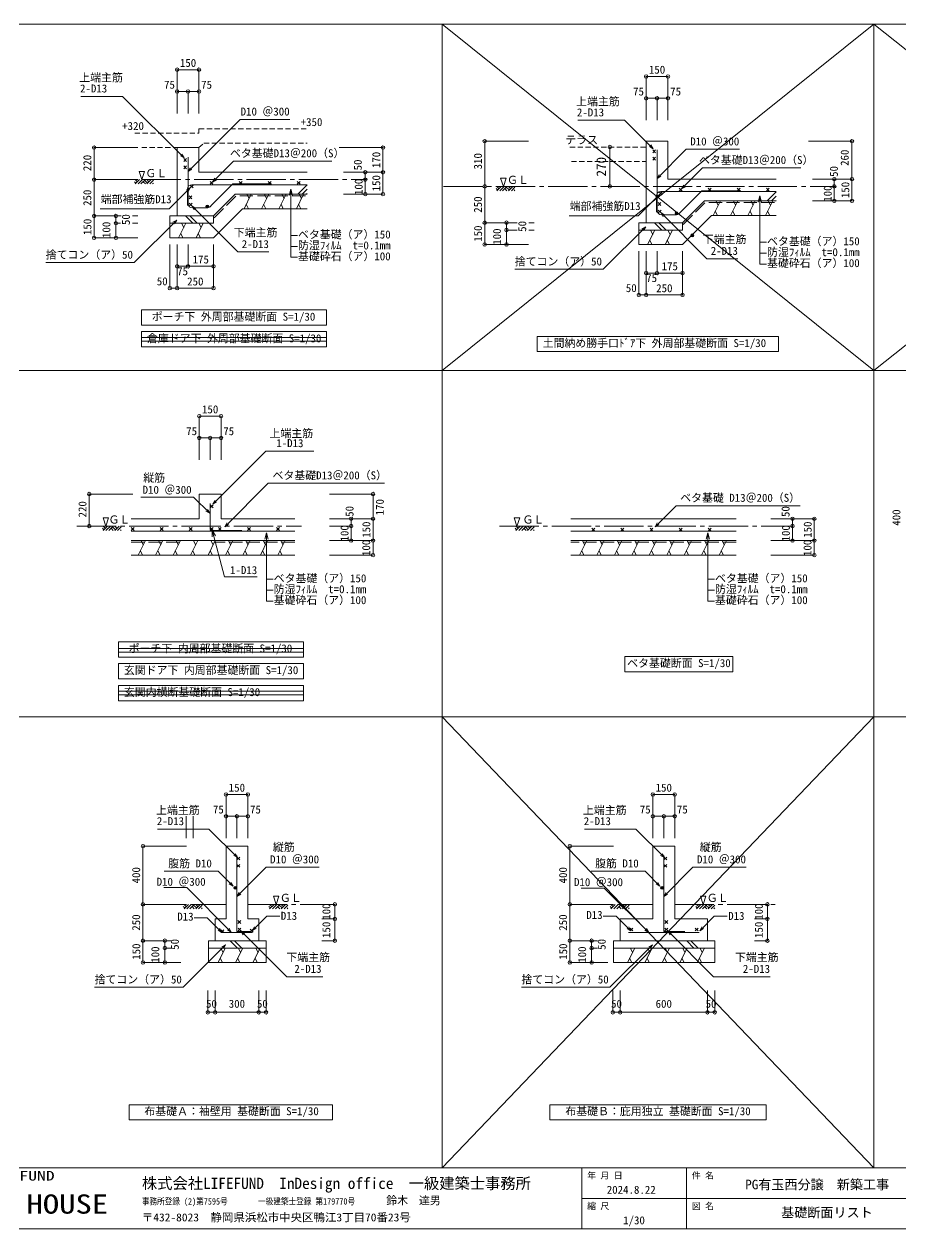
# Model space of a CAD drawing. Units: millimetres at full size, sheet at 1:30. Extents: x -300124 to 10055, y -4140 to 27542.
# Drawn here: x -2874 to 3155, y -4140 to 4140 of the extents above; entities that cross this region are included whole.
import ezdxf
from ezdxf.enums import TextEntityAlignment as Align

# ---------------------------------------------------------------- set-up
doc = ezdxf.new("R2010")
doc.units = ezdxf.units.MM
doc.header["$LTSCALE"] = 30
doc.header["$PDMODE"] = 32
doc.header["$PDSIZE"] = 24
for name, pattern in [('CHAIN2', [12, 9, -1, 1, -1]), ('DASHED1', [1.8, 1.2, -0.6]), ('DASHED3', [4, 3, -1])]:
    doc.linetypes.add(name, pattern=pattern)
for name, color, linetype, lineweight in [('0-0_敷地線', 4, 'Continuous', 9), ('0-2_既存建物', 4, 'Continuous', 9), ('F-A_Layer250', 4, 'Continuous', 9), ('F-F_Layer255', 4, 'Continuous', 9)]:
    doc.layers.add(name, color=color, linetype=linetype, lineweight=lineweight)
doc.styles.add('ＭＳ ゴシック', font='')
doc.styles.get('ＭＳ ゴシック').set_extended_font_data('MS Gothic')

msp = doc.modelspace()

# ---------------------------------------------------------------- linework, layer by layer
at = {"layer": '0-0_敷地線'}
for p, q in [((-1821.65, 3826.34), (-1821.65, 3676.34)), ((-1821.65, 3826.34), (-1671.65, 3826.34)), ((-1671.65, 3826.34), (-1671.65, 3676.34)), ((1403.48, 3779.84), (1403.48, 3629.84)), ((1403.48, 3779.84), (1553.48, 3779.84)), ((1553.48, 3779.84), (1553.48, 3629.84)), ((-2484.25, 3643.45), (-2196.92, 3643.45)), ((-1773.6, 3220.13), (-2196.92, 3643.45)), ((-1821.65, 3676.34), (-1821.65, 3526.34)), ((-1821.65, 3676.34), (-1746.65, 3676.34)), ((-1746.65, 3676.34), (-1746.65, 3526.34)), ((-1746.65, 3676.34), (-1671.65, 3676.34)), ((-1671.65, 3676.34), (-1671.65, 3526.34)), ((1403.48, 3629.84), (1403.48, 3479.84)), ((1403.48, 3629.84), (1478.48, 3629.84)), ((1478.48, 3629.84), (1478.48, 3479.84)), ((1478.48, 3629.84), (1553.48, 3629.84)), ((1553.48, 3629.84), (1553.48, 3479.84)), ((-1746.65, 3126.09), (-1387.63, 3485.11)), ((-1387.63, 3485.11), (-1047.54, 3485.11)), ((932.56, 3479.38), (1255.22, 3479.38)), ((1451.44, 3283.15), (1255.22, 3479.38)), ((293.47, 3334.84), (593.47, 3334.84)), ((293.47, 3024.84), (293.47, 3334.84)), ((1403.48, 2774.84), (1403.48, 3334.84)), ((1403.48, 3334.84), (1553.48, 3334.84)), ((1553.48, 3074.84), (1553.48, 3334.84)), ((2818.68, 3334.84), (2518.68, 3334.84)), ((2818.68, 3074.84), (2818.68, 3334.84)), ((-2392.65, 3291.34), (-2092.65, 3291.34)), ((-2392.65, 3071.34), (-2392.65, 3291.34)), ((-1821.65, 2821.34), (-1821.65, 3291.34)), ((-1821.65, 3291.34), (-1671.65, 3291.34)), ((-1671.65, 3121.34), (-1671.65, 3291.34)), ((-406.45, 3291.34), (-706.45, 3291.34)), ((-406.45, 3121.34), (-406.45, 3291.34)), ((1153.33, 3294.84), (1153.33, 3024.84)), ((1403.48, 3229.84), (1403.48, 3244.84)), ((1425.46, 3298.15), (1451.44, 3283.15)), ((1451.44, 3283.15), (1436.44, 3309.13)), ((1468.48, 3274.84), (1448.48, 3254.84)), ((1468.48, 3254.84), (1448.48, 3274.84)), ((1478.48, 2859.84), (1478.48, 3276.36)), ((1678.74, 3279.85), (2044.24, 3279.85)), ((-1756.65, 3216.34), (-1776.65, 3196.34)), ((-1756.65, 3196.34), (-1776.65, 3216.34)), ((-1756.65, 3146.34), (-1776.65, 3166.34)), ((-1756.65, 3166.34), (-1776.65, 3146.34)), ((-1746.65, 2906.34), (-1746.65, 3226.34)), ((-1746.65, 3126.09), (-1731.65, 3152.08)), ((-1577.89, 3054.08), (-1433.5, 3198.48)), ((-1433.5, 3198.48), (-757.81, 3198.48)), ((1468.48, 3204.84), (1448.48, 3224.84)), ((1468.48, 3224.84), (1448.48, 3204.84)), ((1647.24, 3007.59), (1791.63, 3151.98)), ((1791.63, 3151.98), (2467.33, 3151.98)), ((-2392.65, 3071.34), (-2092.65, 3071.34)), ((-2392.65, 2821.34), (-2392.65, 3071.34)), ((-2110.15, 3041.34), (-2080.15, 3071.34)), ((-2095.15, 3056.34), (-2110.15, 3071.34)), ((-2090.15, 3041.34), (-2060.15, 3071.34)), ((-2083.82, 3127.34), (-2046.48, 3127.34)), ((-2065.15, 3071.34), (-2083.82, 3127.34)), ((-2070.15, 3041.34), (-2040.15, 3071.34)), ((-2065.15, 3071.34), (-2046.48, 3127.34)), ((-2025.15, 3046.34), (-2045.15, 3066.34)), ((-2030.15, 3041.34), (-2000.15, 3071.34)), ((-2015.15, 3056.34), (-2030.15, 3071.34)), ((-2010.15, 3041.34), (-1985.15, 3066.34)), ((-1720.67, 3141.09), (-1746.65, 3126.09)), ((-927.65, 3121.34), (-1671.65, 3121.34)), ((-1577.89, 3054.08), (-1562.89, 3080.07)), ((-1551.91, 3069.08), (-1577.89, 3054.08)), ((-406.45, 3121.34), (-677.8, 3121.34)), ((-527.8, 3071.34), (-527.8, 3121.34)), ((-527.8, 2971.34), (-527.8, 3071.34)), ((-406.45, 2971.34), (-406.45, 3121.34)), ((402.82, 3080.84), (440.15, 3080.84)), ((421.48, 3024.84), (402.82, 3080.84)), ((421.48, 3024.84), (440.15, 3080.84)), ((1478.48, 3079.6), (1493.48, 3105.58)), ((2297.48, 3074.84), (1553.48, 3074.84)), ((2818.68, 3074.84), (2547.33, 3074.84)), ((2697.33, 3024.84), (2697.33, 3074.84)), ((2818.68, 2924.84), (2818.68, 3074.84)), ((-2105.15, 3046.34), (-2115.15, 3056.34)), ((-2040.15, 3041.34), (-2055.15, 3056.34)), ((-1990.15, 3041.34), (-1985.15, 3046.34)), ((-1731.43, 3013.82), (-1875.82, 2869.43)), ((-1751.46, 3006.34), (-1751.46, 2893.58)), ((-1712.42, 3013.84), (-1732.42, 3033.84)), ((-1712.42, 3033.84), (-1732.42, 3013.84)), ((-1721.46, 3036.34), (-1621.65, 3036.34)), ((-1621.65, 3036.34), (-927.65, 3036.34)), ((-1595.23, 3038.93), (-1575.23, 3058.93)), ((-1595.23, 3058.93), (-1575.23, 3038.93)), ((-1395.23, 3038.93), (-1375.23, 3058.93)), ((-1395.23, 3058.93), (-1375.23, 3038.93)), ((-1195.23, 3038.93), (-1175.23, 3058.93)), ((-1195.23, 3058.93), (-1175.23, 3038.93)), ((-1039.16, 3006.12), (-1039.16, 2537.62)), ((-995.23, 3038.93), (-975.23, 3058.93)), ((-995.23, 3058.93), (-975.23, 3038.93)), ((-990.58, 2971.34), (-927.65, 3034.27)), ((-960.88, 2971.34), (-927.65, 3004.57)), ((293.47, 2774.84), (293.47, 3024.84)), ((381.48, 2999.84), (371.48, 3009.84)), ((376.48, 2994.84), (406.48, 3024.84)), ((391.48, 3009.84), (376.48, 3024.84)), ((396.48, 2994.84), (426.48, 3024.84)), ((416.48, 2994.84), (446.48, 3024.84)), ((446.48, 2994.84), (431.48, 3009.84)), ((461.48, 2999.84), (441.48, 3019.84)), ((456.48, 2994.84), (486.48, 3024.84)), ((471.48, 3009.84), (456.48, 3024.84)), ((476.48, 2994.84), (501.48, 3019.84)), ((496.48, 2994.84), (501.48, 2999.84)), ((1512.72, 2967.34), (1492.72, 2987.34)), ((1512.72, 2987.34), (1492.72, 2967.34)), ((1503.67, 2989.84), (1603.48, 2989.84)), ((1603.48, 2989.84), (2297.48, 2989.84)), ((1629.9, 2992.43), (1649.9, 3012.43)), ((1629.9, 3012.43), (1649.9, 2992.43)), ((1647.24, 3007.59), (1662.24, 3033.57)), ((1673.22, 3022.59), (1647.24, 3007.59)), ((1829.9, 2992.43), (1849.9, 3012.43)), ((1829.9, 3012.43), (1849.9, 2992.43)), ((2029.9, 2992.43), (2049.9, 3012.43)), ((2029.9, 3012.43), (2049.9, 2992.43)), ((2229.9, 2992.43), (2249.9, 3012.43)), ((2229.9, 3012.43), (2249.9, 2992.43)), ((2234.55, 2924.84), (2297.48, 2987.77)), ((2697.33, 2924.84), (2697.33, 3024.84)), ((-1719.78, 2940.18), (-1739.78, 2960.18)), ((-1719.78, 2960.18), (-1739.78, 2940.18)), ((-1738.79, 2908.51), (-1718.79, 2888.51)), ((-1738.79, 2888.51), (-1718.79, 2908.51)), ((-1571.65, 2821.34), (-1421.65, 2971.34)), ((-1421.65, 2971.34), (-927.65, 2971.34)), ((-1361.65, 2871.34), (-1311.65, 2971.34)), ((-1331.65, 2871.34), (-1346.65, 2901.34)), ((-1326.65, 2941.34), (-1341.65, 2971.34)), ((-1241.65, 2871.34), (-1191.65, 2971.34)), ((-1211.65, 2871.34), (-1226.65, 2901.34)), ((-1206.65, 2941.34), (-1221.65, 2971.34)), ((-1121.65, 2871.34), (-1071.65, 2971.34)), ((-1091.65, 2871.34), (-1106.65, 2901.34)), ((-1086.65, 2941.34), (-1101.65, 2971.34)), ((-1001.65, 2871.34), (-951.65, 2971.34)), ((-971.65, 2871.34), (-986.65, 2901.34)), ((-966.65, 2941.34), (-981.65, 2971.34)), ((-931.19, 2971.34), (-927.65, 2974.87)), ((-406.45, 2971.34), (-677.8, 2971.34)), ((1493.7, 2967.33), (1349.31, 2822.93)), ((1473.67, 2959.84), (1473.67, 2847.08)), ((1505.36, 2893.68), (1485.36, 2913.68)), ((1505.36, 2913.68), (1485.36, 2893.68)), ((1653.48, 2774.84), (1803.48, 2924.84)), ((1803.48, 2924.84), (2297.48, 2924.84)), ((1863.48, 2824.84), (1913.48, 2924.84)), ((1898.48, 2894.84), (1883.48, 2924.84)), ((1983.48, 2824.84), (2033.48, 2924.84)), ((2018.48, 2894.84), (2003.48, 2924.84)), ((2103.48, 2824.84), (2153.48, 2924.84)), ((2138.48, 2894.84), (2123.48, 2924.84)), ((2185.97, 2959.62), (2185.97, 2491.12)), ((2223.48, 2824.84), (2273.48, 2924.84)), ((2258.48, 2894.84), (2243.48, 2924.84)), ((2264.25, 2924.84), (2297.48, 2958.07)), ((2293.95, 2924.84), (2297.48, 2928.38)), ((2818.68, 2924.84), (2547.33, 2924.84)), ((-2392.65, 2821.34), (-2242.65, 2821.34)), ((-2392.65, 2671.34), (-2392.65, 2821.34)), ((-1875.82, 2869.43), (-2350.12, 2869.43)), ((-2242.65, 2771.34), (-2242.65, 2821.34)), ((-2242.65, 2821.34), (-2206.96, 2821.34)), ((-2128.48, 2821.34), (-2092.65, 2821.34)), ((-1764.32, 2821.34), (-1714.32, 2771.34)), ((-1734.62, 2821.34), (-1684.62, 2771.34)), ((-1718.62, 2888.81), (-1692.64, 2873.81)), ((-1703.62, 2862.83), (-1718.62, 2888.81)), ((-1718.62, 2888.81), (-1403.95, 2574.15)), ((-1613.75, 2876.34), (-1716.65, 2876.34)), ((-1571.65, 2821.34), (-1571.65, 2771.34)), ((-1371.65, 2871.34), (-927.65, 2871.34)), ((1349.31, 2822.93), (875.01, 2822.93)), ((1486.35, 2862.01), (1506.35, 2842.01)), ((1486.35, 2842.01), (1506.35, 2862.01)), ((1506.51, 2842.32), (1532.49, 2827.32)), ((1521.51, 2816.33), (1506.51, 2842.32)), ((1506.51, 2842.32), (1821.18, 2527.65)), ((1609.52, 2829.84), (1508.48, 2829.84)), ((1853.48, 2824.84), (2297.48, 2824.84)), ((1893.48, 2824.84), (1878.48, 2854.84)), ((2013.48, 2824.84), (1998.48, 2854.84)), ((2133.48, 2824.84), (2118.48, 2854.84)), ((2253.48, 2824.84), (2238.48, 2854.84)), ((-2242.65, 2671.34), (-2242.65, 2771.34)), ((-2242.65, 2771.34), (-2210.98, 2771.34)), ((-2128.48, 2771.34), (-2092.65, 2771.34)), ((-1824.63, 2793.26), (-2116.68, 2501.2)), ((-1811.65, 2671.34), (-1761.65, 2771.34)), ((-1776.65, 2741.34), (-1791.65, 2771.34)), ((-1691.65, 2671.34), (-1641.65, 2771.34)), ((-1656.65, 2741.34), (-1671.65, 2771.34)), ((293.47, 2774.84), (443.47, 2774.84)), ((293.47, 2624.84), (293.47, 2774.84)), ((443.47, 2724.84), (443.47, 2774.84)), ((443.47, 2774.84), (517.39, 2774.84)), ((596.88, 2774.84), (632.71, 2774.84)), ((1400.51, 2746.76), (1108.45, 2454.7)), ((1460.81, 2774.84), (1510.81, 2724.84)), ((1490.51, 2774.84), (1540.51, 2724.84)), ((1653.48, 2774.84), (1653.48, 2724.84)), ((-2392.65, 2671.34), (-2242.65, 2671.34)), ((-2242.65, 2671.34), (-2092.65, 2671.34)), ((-1781.65, 2671.34), (-1796.65, 2701.34)), ((-1661.65, 2671.34), (-1676.65, 2701.34)), ((-1039.16, 2687.62), (-993.66, 2687.62)), ((443.47, 2624.84), (443.47, 2724.84)), ((443.47, 2724.84), (517.39, 2724.84)), ((596.88, 2724.84), (632.71, 2724.84)), ((1413.48, 2624.84), (1463.48, 2724.84)), ((1443.48, 2624.84), (1428.48, 2654.84)), ((1448.48, 2694.84), (1433.48, 2724.84)), ((1533.48, 2624.84), (1583.48, 2724.84)), ((1563.48, 2624.84), (1548.48, 2654.84)), ((1568.48, 2694.84), (1553.48, 2724.84)), ((-1871.65, 2325.34), (-1871.65, 2625.34)), ((-1821.65, 2475.34), (-1821.65, 2625.34)), ((-1746.65, 2475.34), (-1746.65, 2625.34)), ((-1571.65, 2475.34), (-1571.65, 2625.34)), ((-1403.95, 2574.15), (-1190.23, 2574.15)), ((-1039.16, 2612.62), (-993.66, 2612.62)), ((293.47, 2624.84), (443.47, 2624.84)), ((443.47, 2624.84), (593.47, 2624.84)), ((1353.48, 2278.84), (1353.48, 2578.84)), ((1403.48, 2428.84), (1403.48, 2578.84)), ((1478.48, 2428.84), (1478.48, 2578.84)), ((1653.48, 2428.84), (1653.48, 2578.84)), ((2185.97, 2641.12), (2231.47, 2641.12)), ((-2116.68, 2501.2), (-2725.36, 2501.2)), ((-1039.16, 2537.62), (-993.66, 2537.62)), ((1821.18, 2527.65), (2034.9, 2527.65)), ((2185.97, 2566.12), (2231.47, 2566.12)), ((2185.97, 2491.12), (2231.47, 2491.12)), ((-1821.65, 2325.34), (-1821.65, 2475.34)), ((-1821.65, 2325.34), (-1821.65, 2475.34)), ((-1746.65, 2475.34), (-1821.65, 2475.34)), ((-1746.65, 2475.34), (-1571.65, 2475.34)), ((-1571.65, 2325.34), (-1571.65, 2475.34)), ((1108.45, 2454.7), (499.78, 2454.7)), ((1403.48, 2278.84), (1403.48, 2428.84)), ((1403.48, 2278.84), (1403.48, 2428.84)), ((1478.48, 2428.84), (1403.48, 2428.84)), ((1478.48, 2428.84), (1653.48, 2428.84)), ((1653.48, 2278.84), (1653.48, 2428.84)), ((-1821.65, 2325.34), (-1871.65, 2325.34)), ((-1821.65, 2325.34), (-1571.65, 2325.34)), ((1403.48, 2278.84), (1353.48, 2278.84)), ((1403.48, 2278.84), (1653.48, 2278.84)), ((-2066.39, 2175.34), (-2066.39, 2070.34)), ((-794.74, 2175.34), (-2066.39, 2175.34)), ((-794.74, 2070.34), (-794.74, 2175.34)), ((-2066.39, 2070.34), (-794.74, 2070.34)), ((-2066.39, 2026.34), (-2066.39, 1921.34)), ((-794.74, 2026.34), (-2066.39, 2026.34)), ((-794.74, 1921.34), (-794.74, 2026.34)), ((654.28, 1993.8), (654.28, 1888.8)), ((2313.02, 1993.8), (654.28, 1993.8)), ((2313.02, 1888.8), (2313.02, 1993.8)), ((-2066.39, 1921.34), (-794.74, 1921.34)), ((654.28, 1888.8), (2313.02, 1888.8)), ((-1669.4, 1445.46), (-1669.4, 1295.46)), ((-1669.4, 1445.46), (-1519.4, 1445.46)), ((-1519.4, 1445.46), (-1519.4, 1295.46)), ((-1669.4, 1295.46), (-1669.4, 1145.46)), ((-1669.4, 1295.46), (-1594.4, 1295.46)), ((-1594.4, 1295.46), (-1594.4, 1145.46)), ((-1594.4, 1295.46), (-1519.4, 1295.46)), ((-1519.4, 1295.46), (-1519.4, 1145.46)), ((-1575.87, 839.62), (-1211.27, 1204.22)), ((-1211.27, 1204.22), (-881.51, 1204.22)), ((-1494.28, 686.02), (-1195.55, 984.75)), ((-1195.55, 984.75), (-395.61, 984.75)), ((-2425.71, 910.46), (-2125.71, 910.46)), ((-2425.71, 690.46), (-2425.71, 910.46)), ((-2071.26, 889.83), (-1709.32, 889.83)), ((-1597.53, 778.05), (-1709.32, 889.83)), ((-1669.4, 910.46), (-1669.4, 740.46)), ((-1669.4, 910.46), (-1519.4, 910.46)), ((-1594.4, 669.61), (-1594.4, 845.46)), ((-1594.4, 815.46), (-1574.4, 835.46)), ((-1594.4, 835.46), (-1574.4, 815.46)), ((-1519.4, 740.46), (-1519.4, 910.46)), ((-474.71, 910.46), (-774.71, 910.46)), ((-474.71, 740.46), (-474.71, 910.46)), ((1465.19, 686.02), (1609.58, 830.41)), ((1609.58, 830.41), (2462.58, 830.41)), ((-2312.58, 690.46), (-2293.91, 746.46)), ((-1623.52, 793.05), (-1597.53, 778.05)), ((-1597.53, 778.05), (-1612.53, 804.03)), ((515.23, 690.46), (533.89, 746.46)), ((-2325.9, 665.46), (-2335.9, 675.46)), ((-2315.9, 675.46), (-2330.9, 690.46)), ((-2330.9, 660.46), (-2300.9, 690.46)), ((-2310.9, 660.46), (-2280.9, 690.46)), ((-2290.9, 660.46), (-2260.9, 690.46)), ((-2260.9, 660.46), (-2275.9, 675.46)), ((-2245.9, 665.46), (-2265.9, 685.46)), ((-2235.9, 675.46), (-2250.9, 690.46)), ((-2250.9, 660.46), (-2220.9, 690.46)), ((-2230.9, 660.46), (-2205.9, 685.46)), ((-2210.9, 660.46), (-2205.9, 665.46)), ((-1669.4, 740.46), (-2137.77, 740.46)), ((-2137.77, 679.66), (-2117.77, 659.66)), ((-2137.77, 659.66), (-2117.77, 679.66)), ((-1937.77, 679.66), (-1917.77, 659.66)), ((-1937.77, 659.66), (-1917.77, 679.66)), ((-1737.77, 679.66), (-1717.77, 659.66)), ((-1737.77, 659.66), (-1717.77, 679.66)), ((-1594.4, 679.66), (-1574.4, 659.66)), ((-1594.4, 659.66), (-1574.4, 679.66)), ((-1537.77, 679.66), (-1517.77, 659.66)), ((-1537.77, 659.66), (-1517.77, 679.66)), ((-1011.9, 740.46), (-1519.4, 740.46)), ((-1337.77, 679.66), (-1317.77, 659.66)), ((-1337.77, 659.66), (-1317.77, 679.66)), ((-1137.77, 679.66), (-1117.77, 659.66)), ((-1137.77, 659.66), (-1117.77, 679.66)), ((-624.71, 740.46), (-774.71, 740.46)), ((-624.71, 690.46), (-774.71, 690.46)), ((-474.71, 740.46), (-624.71, 740.46)), ((-624.71, 690.46), (-624.71, 740.46)), ((-624.71, 590.46), (-624.71, 690.46)), ((-474.71, 590.46), (-474.71, 740.46)), ((512.9, 665.46), (502.9, 675.46)), ((522.9, 675.46), (507.9, 690.46)), ((507.9, 660.46), (537.9, 690.46)), ((527.9, 660.46), (557.9, 690.46)), ((547.9, 660.46), (577.9, 690.46)), ((577.9, 660.46), (562.9, 675.46)), ((592.9, 665.46), (572.9, 685.46)), ((602.9, 675.46), (587.9, 690.46)), ((587.9, 660.46), (617.9, 690.46)), ((607.9, 660.46), (632.9, 685.46)), ((627.9, 660.46), (632.9, 665.46)), ((2022.57, 740.46), (885.07, 740.46)), ((1050.07, 655.84), (1030.07, 675.84)), ((1050.07, 675.84), (1030.07, 655.84)), ((1230.07, 655.84), (1250.07, 675.84)), ((1250.07, 655.84), (1230.07, 675.84)), ((1430.07, 675.84), (1450.07, 655.84)), ((1430.07, 655.84), (1450.07, 675.84)), ((1630.07, 675.84), (1650.07, 655.84)), ((1630.07, 655.84), (1650.07, 675.84)), ((1830.07, 675.84), (1850.07, 655.84)), ((1830.07, 655.84), (1850.07, 675.84)), ((2409.75, 740.46), (2259.75, 740.46)), ((2409.75, 690.46), (2259.75, 690.46)), ((2559.75, 740.46), (2409.75, 740.46)), ((2409.75, 690.46), (2409.75, 740.46)), ((2409.75, 590.46), (2409.75, 690.46)), ((2559.75, 590.46), (2559.75, 740.46)), ((-2137.45, 655.46), (-1011.9, 655.46)), ((-2137.45, 590.46), (-1919.4, 590.46)), ((-2089.4, 490.46), (-2039.4, 590.46)), ((-2054.4, 560.46), (-2069.4, 590.46)), ((-1969.4, 490.46), (-1919.4, 590.46)), ((-1934.4, 560.46), (-1949.4, 590.46)), ((-1011.9, 590.46), (-1919.4, 590.46)), ((-1849.4, 490.46), (-1799.4, 590.46)), ((-1814.4, 560.46), (-1829.4, 590.46)), ((-1729.4, 490.46), (-1679.4, 590.46)), ((-1694.4, 560.46), (-1709.4, 590.46)), ((-1609.4, 490.46), (-1559.4, 590.46)), ((-1574.4, 560.46), (-1589.4, 590.46)), ((-1584.4, 659.61), (-1376.63, 659.61)), ((-1581.39, 661.17), (-1495.49, 340.61)), ((-1489.4, 490.46), (-1439.4, 590.46)), ((-1454.4, 560.46), (-1469.4, 590.46)), ((-1369.4, 490.46), (-1319.4, 590.46)), ((-1334.4, 560.46), (-1349.4, 590.46)), ((-1249.4, 490.46), (-1199.4, 590.46)), ((-1214.4, 560.46), (-1229.4, 590.46)), ((-1206.23, 643.45), (-1206.23, 174.95)), ((-1129.4, 490.46), (-1079.4, 590.46)), ((-1094.4, 560.46), (-1109.4, 590.46)), ((-474.71, 490.46), (-474.71, 590.46)), ((885.07, 655.46), (2022.57, 655.46)), ((885.07, 590.46), (1115.07, 590.46)), ((945.07, 490.46), (995.07, 590.46)), ((980.07, 560.46), (965.07, 590.46)), ((1065.07, 490.46), (1115.07, 590.46)), ((1100.07, 560.46), (1085.07, 590.46)), ((2022.57, 590.46), (1115.07, 590.46)), ((1185.07, 490.46), (1235.07, 590.46)), ((1220.07, 560.46), (1205.07, 590.46)), ((1305.07, 490.46), (1355.07, 590.46)), ((1340.07, 560.46), (1325.07, 590.46)), ((1425.07, 490.46), (1475.07, 590.46)), ((1460.07, 560.46), (1445.07, 590.46)), ((1545.07, 490.46), (1595.07, 590.46)), ((1580.07, 560.46), (1565.07, 590.46)), ((1665.07, 490.46), (1715.07, 590.46)), ((1700.07, 560.46), (1685.07, 590.46)), ((1785.07, 490.46), (1835.07, 590.46)), ((1820.07, 560.46), (1805.07, 590.46)), ((1828.24, 643.45), (1828.24, 174.95)), ((1905.07, 490.46), (1955.07, 590.46)), ((1940.07, 560.46), (1925.07, 590.46)), ((2409.75, 590.46), (2259.75, 590.46)), ((2559.75, 590.46), (2409.75, 590.46)), ((2559.75, 490.46), (2559.75, 590.46)), ((-2059.4, 490.46), (-2074.4, 520.46)), ((-1939.4, 490.46), (-1954.4, 520.46)), ((-1819.4, 490.46), (-1834.4, 520.46)), ((-1699.4, 490.46), (-1714.4, 520.46)), ((-1579.4, 490.46), (-1594.4, 520.46)), ((-1459.4, 490.46), (-1474.4, 520.46)), ((-1339.4, 490.46), (-1354.4, 520.46)), ((-1219.4, 490.46), (-1234.4, 520.46)), ((-1099.4, 490.46), (-1114.4, 520.46)), ((975.07, 490.46), (960.07, 520.46)), ((1095.07, 490.46), (1080.07, 520.46)), ((1215.07, 490.46), (1200.07, 520.46)), ((1335.07, 490.46), (1320.07, 520.46)), ((1455.07, 490.46), (1440.07, 520.46)), ((1575.07, 490.46), (1560.07, 520.46)), ((1695.07, 490.46), (1680.07, 520.46)), ((1815.07, 490.46), (1800.07, 520.46)), ((1935.07, 490.46), (1920.07, 520.46)), ((-2137.45, 490.46), (-1011.9, 490.46)), ((-474.71, 490.46), (-774.71, 490.46)), ((885.07, 490.46), (2022.57, 490.46)), ((2559.75, 490.46), (2259.75, 490.46)), ((-1495.49, 340.61), (-1270.49, 340.61)), ((-1206.23, 324.95), (-1160.73, 324.95)), ((-1206.23, 249.95), (-1160.73, 249.95)), ((1828.24, 324.95), (1873.74, 324.95)), ((1828.24, 249.95), (1873.74, 249.95)), ((-1206.23, 174.95), (-1160.73, 174.95)), ((1828.24, 174.95), (1873.74, 174.95)), ((-2225.03, -104.8), (-2225.03, -209.8)), ((-953.38, -104.8), (-2225.03, -104.8)), ((-953.38, -209.8), (-953.38, -104.8)), ((-2225.03, -209.8), (-953.38, -209.8)), ((2000.41, -205.54), (1257.91, -205.54)), ((1257.91, -205.54), (1257.91, -310.54)), ((2000.41, -310.54), (2000.41, -205.54)), ((-2225.03, -253.79), (-2225.03, -358.79)), ((-953.38, -253.79), (-2225.03, -253.79)), ((-953.38, -358.79), (-953.38, -253.79)), ((1257.91, -310.54), (2000.41, -310.54)), ((-2225.03, -358.79), (-953.38, -358.79)), ((-2225.03, -404.89), (-2225.03, -509.89)), ((-2225.03, -509.89), (-953.38, -509.89)), ((-1485.56, -1154.53), (-1485.56, -1304.53)), ((-1485.56, -1154.53), (-1335.56, -1154.53)), ((-1335.56, -1154.53), (-1335.56, -1304.53)), ((1449.65, -1154.53), (1449.65, -1304.53)), ((1449.65, -1154.53), (1599.65, -1154.53)), ((1599.65, -1154.53), (1599.65, -1304.53)), ((-1760.56, -1304.53), (-1760.56, -1454.53)), ((-1710.56, -1304.53), (-1710.56, -1454.53)), ((-1485.56, -1304.53), (-1485.56, -1454.53)), ((-1485.56, -1304.53), (-1410.56, -1304.53)), ((-1410.56, -1304.53), (-1410.56, -1454.53)), ((-1410.56, -1304.53), (-1410.56, -1454.53)), ((-1410.56, -1304.53), (-1335.56, -1304.53)), ((-1335.56, -1304.53), (-1335.56, -1454.53)), ((1449.65, -1304.53), (1449.65, -1454.53)), ((1449.65, -1304.53), (1524.65, -1304.53)), ((1524.65, -1304.53), (1524.65, -1454.53)), ((1524.65, -1304.53), (1524.65, -1454.53)), ((1524.65, -1304.53), (1599.65, -1304.53)), ((1599.65, -1304.53), (1599.65, -1454.53)), ((-1955.8, -1391.8), (-1602.96, -1391.8)), ((-1406.74, -1588.02), (-1602.96, -1391.8)), ((979.41, -1391.8), (1332.25, -1391.8)), ((1528.47, -1588.02), (1332.25, -1391.8)), ((-2056.56, -1509.53), (-1906.56, -1509.53)), ((-2056.56, -1909.53), (-2056.56, -1509.53)), ((-1906.56, -1509.53), (-1756.56, -1509.53)), ((-1485.56, -1524.53), (-1485.56, -1509.53)), ((-1485.56, -1524.53), (-1485.56, -1509.53)), ((-1485.56, -1524.53), (-1485.56, -2009.53)), ((-1335.56, -2009.53), (-1335.56, -1524.53)), ((878.65, -1509.53), (1028.65, -1509.53)), ((878.65, -1909.53), (878.65, -1509.53)), ((1028.65, -1509.53), (1178.65, -1509.53)), ((1449.65, -1524.53), (1449.65, -1509.53)), ((1449.65, -1524.53), (1449.65, -1509.53)), ((1449.65, -1524.53), (1449.65, -2009.53)), ((1599.65, -2009.53), (1599.65, -1524.53)), ((-1410.56, -2096.3), (-1410.56, -1574.53)), ((-1390.38, -1584.53), (-1410.38, -1604.53)), ((-1390.38, -1604.53), (-1410.38, -1584.53)), ((-1390.38, -1654.53), (-1410.38, -1634.53)), ((-1390.38, -1634.53), (-1410.38, -1654.53)), ((-1210.31, -1654.52), (-844.81, -1654.52)), ((1524.65, -2096.3), (1524.65, -1574.53)), ((1544.83, -1584.53), (1524.83, -1604.53)), ((1544.83, -1604.53), (1524.83, -1584.53)), ((1544.83, -1654.53), (1524.83, -1634.53)), ((1544.83, -1634.53), (1524.83, -1654.53)), ((1724.9, -1654.52), (2090.4, -1654.52)), ((-1910.64, -1682.25), (-1538.96, -1682.25)), ((-1436.92, -1784.29), (-1538.96, -1682.25)), ((1024.57, -1682.25), (1396.25, -1682.25)), ((1498.29, -1784.29), (1396.25, -1682.25)), ((-1914.1, -1794.66), (-1754.1, -1794.66)), ((-1449.01, -2099.75), (-1754.1, -1794.66)), ((955.77, -1797.25), (1115.76, -1797.25)), ((1420.85, -2102.34), (1115.76, -1797.25)), ((-1410.56, -1854.77), (-1395.56, -1828.79)), ((-1159.14, -1853.53), (-1121.8, -1853.53)), ((-1140.47, -1909.53), (-1159.14, -1853.53)), ((-1140.47, -1909.53), (-1121.8, -1853.53)), ((1524.65, -1854.77), (1539.65, -1828.79)), ((1776.07, -1853.53), (1813.41, -1853.53)), ((1794.74, -1909.53), (1776.07, -1853.53)), ((1794.74, -1909.53), (1813.41, -1853.53)), ((-2056.56, -1909.53), (-1756.56, -1909.53)), ((-2056.56, -1909.53), (-1906.56, -1909.53)), ((-2056.56, -2159.53), (-2056.56, -1909.53)), ((-1769.06, -1934.53), (-1779.06, -1924.53)), ((-1774.06, -1939.53), (-1744.06, -1909.53)), ((-1759.06, -1924.53), (-1774.06, -1909.53)), ((-1754.06, -1939.53), (-1724.06, -1909.53)), ((-1734.06, -1939.53), (-1704.06, -1909.53)), ((-1704.06, -1939.53), (-1719.06, -1924.53)), ((-1689.06, -1934.53), (-1709.06, -1914.53)), ((-1694.06, -1939.53), (-1664.06, -1909.53)), ((-1679.06, -1924.53), (-1694.06, -1909.53)), ((-1674.06, -1939.53), (-1649.06, -1914.53)), ((-1654.06, -1939.53), (-1649.06, -1934.53)), ((-1180.47, -1934.53), (-1190.47, -1924.53)), ((-1185.47, -1939.53), (-1155.47, -1909.53)), ((-1170.47, -1924.53), (-1185.47, -1909.53)), ((-1165.47, -1939.53), (-1135.47, -1909.53)), ((-1145.47, -1939.53), (-1115.47, -1909.53)), ((-1115.47, -1939.53), (-1130.47, -1924.53)), ((-1100.47, -1934.53), (-1120.47, -1914.53)), ((-1105.47, -1939.53), (-1075.47, -1909.53)), ((-1090.47, -1924.53), (-1105.47, -1909.53)), ((-1085.47, -1939.53), (-1060.47, -1914.53)), ((-1065.47, -1939.53), (-1060.47, -1934.53)), ((-736.89, -1909.53), (-826.24, -1909.53)), ((-736.89, -1909.53), (-736.89, -2009.53)), ((878.65, -1909.53), (1178.65, -1909.53)), ((878.65, -1909.53), (1028.65, -1909.53)), ((878.65, -2159.53), (878.65, -1909.53)), ((1166.15, -1934.53), (1156.15, -1924.53)), ((1161.15, -1939.53), (1191.15, -1909.53)), ((1176.15, -1924.53), (1161.15, -1909.53)), ((1181.15, -1939.53), (1211.15, -1909.53)), ((1201.15, -1939.53), (1231.15, -1909.53)), ((1231.15, -1939.53), (1216.15, -1924.53)), ((1246.15, -1934.53), (1226.15, -1914.53)), ((1241.15, -1939.53), (1271.15, -1909.53)), ((1256.15, -1924.53), (1241.15, -1909.53)), ((1261.15, -1939.53), (1286.15, -1914.53)), ((1281.15, -1939.53), (1286.15, -1934.53)), ((1754.74, -1934.53), (1744.74, -1924.53)), ((1749.74, -1939.53), (1779.74, -1909.53)), ((1764.74, -1924.53), (1749.74, -1909.53)), ((1769.74, -1939.53), (1799.74, -1909.53)), ((1789.74, -1939.53), (1819.74, -1909.53)), ((1819.74, -1939.53), (1804.74, -1924.53)), ((1834.74, -1934.53), (1814.74, -1914.53)), ((1829.74, -1939.53), (1859.74, -1909.53)), ((1844.74, -1924.53), (1829.74, -1909.53)), ((1849.74, -1939.53), (1874.74, -1914.53)), ((1869.74, -1939.53), (1874.74, -1934.53)), ((2237.03, -1909.53), (2147.68, -1909.53)), ((2237.03, -1909.53), (2237.03, -2009.53)), ((-1614.42, -2002.28), (-1703.9, -2002.28)), ((-1514.36, -2102.34), (-1614.42, -2002.28)), ((-1560.56, -2009.53), (-1485.56, -2009.53)), ((-1560.56, -2009.53), (-1560.56, -2159.53)), ((-1383.69, -2040.69), (-1403.69, -2020.69)), ((-1383.69, -2020.69), (-1403.69, -2040.69)), ((-1335.56, -2009.53), (-1260.56, -2009.53)), ((-1260.56, -2159.53), (-1260.56, -2009.53)), ((-736.89, -2009.53), (-826.24, -2009.53)), ((-736.89, -2009.53), (-736.89, -2159.53)), ((1224.65, -2009.53), (1224.65, -2159.53)), ((1224.65, -2009.53), (1449.65, -2009.53)), ((1551.52, -2040.69), (1531.52, -2020.69)), ((1551.52, -2020.69), (1531.52, -2040.69)), ((1599.65, -2009.53), (1824.65, -2009.53)), ((1824.65, -2159.53), (1824.65, -2009.53)), ((2237.03, -2009.53), (2147.68, -2009.53)), ((2237.03, -2009.53), (2237.03, -2159.53)), ((-1520.81, -2103.01), (-1304.69, -2103.01)), ((-1520.13, -2104), (-1500.13, -2084)), ((-1520.13, -2084), (-1500.13, -2104)), ((-1410.56, -2096.3), (-1320.56, -2096.3)), ((-1402.7, -2072.36), (-1382.7, -2092.36)), ((-1402.7, -2092.36), (-1382.7, -2072.36)), ((-1382.53, -2092.05), (-1356.55, -2107.05)), ((-1367.53, -2118.04), (-1382.53, -2092.05)), ((-1382.53, -2092.05), (-1067.87, -2406.72)), ((-1318.76, -2079.71), (-1298.76, -2099.71)), ((-1318.76, -2099.71), (-1298.76, -2079.71)), ((1282.21, -2102.26), (1767.55, -2102.26)), ((1292.47, -2072.36), (1312.47, -2092.36)), ((1292.47, -2092.36), (1312.47, -2072.36)), ((1524.65, -2096.3), (1669.6, -2096.3)), ((1532.51, -2072.36), (1552.51, -2092.36)), ((1532.51, -2092.36), (1552.51, -2072.36)), ((1552.68, -2092.05), (1578.66, -2107.05)), ((1567.68, -2118.04), (1552.68, -2092.05)), ((1741.24, -2072.36), (1761.24, -2092.36)), ((1741.24, -2092.36), (1761.24, -2072.36)), ((-2056.56, -2159.53), (-1906.56, -2159.53)), ((-2056.56, -2309.53), (-2056.56, -2159.53)), ((-2056.56, -2159.53), (-1906.56, -2159.53)), ((-1906.56, -2209.53), (-1906.56, -2159.53)), ((-1906.56, -2159.53), (-1874.89, -2159.53)), ((-1906.56, -2159.53), (-1865.79, -2159.53)), ((-1906.56, -2309.53), (-1906.56, -2209.53)), ((-1906.56, -2209.53), (-1874.89, -2209.53)), ((-1906.56, -2209.53), (-1865.79, -2209.53)), ((-1488.54, -2187.61), (-1780.59, -2479.67)), ((-1606.56, -2309.53), (-1606.56, -2159.53)), ((-1606.56, -2159.53), (-1210.56, -2159.53)), ((-1606.56, -2309.53), (-1606.56, -2209.53)), ((-1606.56, -2209.53), (-1210.56, -2209.53)), ((-1540.56, -2309.53), (-1490.56, -2209.53)), ((-1505.56, -2239.53), (-1520.56, -2209.53)), ((-1456.97, -2159.53), (-1406.97, -2209.53)), ((-1427.28, -2159.53), (-1377.28, -2209.53)), ((-1420.56, -2309.53), (-1370.56, -2209.53)), ((-1385.56, -2239.53), (-1400.56, -2209.53)), ((-1300.56, -2309.53), (-1250.56, -2209.53)), ((-1265.56, -2239.53), (-1280.56, -2209.53)), ((-736.89, -2159.53), (-826.24, -2159.53)), ((878.65, -2159.53), (1028.65, -2159.53)), ((878.65, -2309.53), (878.65, -2159.53)), ((878.65, -2159.53), (1028.65, -2159.53)), ((1028.65, -2209.53), (1028.65, -2159.53)), ((1028.65, -2159.53), (1060.32, -2159.53)), ((1028.65, -2159.53), (1069.42, -2159.53)), ((1028.65, -2309.53), (1028.65, -2209.53)), ((1028.65, -2209.53), (1060.32, -2209.53)), ((1028.65, -2209.53), (1069.42, -2209.53)), ((1446.67, -2187.61), (1154.62, -2479.67)), ((1178.65, -2159.53), (1874.65, -2159.53)), ((1178.65, -2309.53), (1178.65, -2159.53)), ((1178.65, -2309.53), (1178.65, -2209.53)), ((1178.65, -2209.53), (1874.65, -2209.53)), ((1274.65, -2309.53), (1324.65, -2209.53)), ((1309.65, -2239.53), (1294.65, -2209.53)), ((1394.65, -2309.53), (1444.65, -2209.53)), ((1429.65, -2239.53), (1414.65, -2209.53)), ((1514.65, -2309.53), (1564.65, -2209.53)), ((1549.65, -2239.53), (1534.65, -2209.53)), ((1574.65, -2159.53), (1874.65, -2159.53)), ((1634.65, -2309.53), (1684.65, -2209.53)), ((1669.65, -2239.53), (1654.65, -2209.53)), ((1681.98, -2159.53), (1731.98, -2209.53)), ((1711.68, -2159.53), (1761.68, -2209.53)), ((1754.65, -2309.53), (1804.65, -2209.53)), ((1789.65, -2239.53), (1774.65, -2209.53)), ((1874.65, -2159.53), (1874.65, -2309.53)), ((2237.03, -2159.53), (2147.68, -2159.53)), ((-2056.56, -2309.53), (-1906.56, -2309.53)), ((-1906.56, -2309.53), (-1796.03, -2309.53)), ((-1558.71, -2309.53), (-1606.56, -2309.53)), ((-1210.56, -2309.53), (-1558.71, -2309.53)), ((-1510.56, -2309.53), (-1525.56, -2279.53)), ((-1390.56, -2309.53), (-1405.56, -2279.53)), ((-1270.56, -2309.53), (-1285.56, -2279.53)), ((878.65, -2309.53), (1028.65, -2309.53)), ((1028.65, -2309.53), (1139.18, -2309.53)), ((1874.65, -2309.53), (1178.65, -2309.53)), ((1304.65, -2309.53), (1289.65, -2279.53)), ((1424.65, -2309.53), (1409.65, -2279.53)), ((1544.65, -2309.53), (1529.65, -2279.53)), ((1664.65, -2309.53), (1649.65, -2279.53)), ((1784.65, -2309.53), (1769.65, -2279.53)), ((-1780.59, -2479.67), (-2389.27, -2479.67)), ((-1067.87, -2406.72), (-820.87, -2406.72)), ((1154.62, -2479.67), (545.94, -2479.67)), ((-1610.56, -2651.53), (-1610.56, -2501.53)), ((-1560.56, -2651.53), (-1560.56, -2501.53)), ((-1260.56, -2651.53), (-1260.56, -2501.53)), ((-1210.56, -2651.53), (-1210.56, -2501.53)), ((1174.65, -2651.53), (1174.65, -2501.53)), ((1824.65, -2651.53), (1824.65, -2501.53)), ((1874.65, -2651.53), (1874.65, -2501.53)), ((-1560.56, -2651.53), (-1260.56, -2651.53)), ((-1260.56, -2651.53), (-1210.56, -2651.53)), ((1224.65, -2651.53), (1824.65, -2651.53)), ((1824.65, -2651.53), (1874.65, -2651.53)), ((-2152.47, -3286.22), (-2152.47, -3391.22)), ((742.08, -3286.22), (742.08, -3391.22)), ((-2152.47, -3391.22), (-752.82, -3391.22)), ((742.08, -3391.22), (2227.81, -3391.22))]:
    msp.add_line(p, q, dxfattribs=at)
at = {"layer": '0-0_敷地線', "linetype": 'DASHED1'}
for p, q in [((-2113.36, 3391.34), (-1671.65, 3391.34)), ((-2065.15, 3291.34), (-1821.65, 3291.34)), ((878.57, 3294.84), (1403.48, 3294.84)), ((889.12, 3194.84), (1403.48, 3194.84))]:
    msp.add_line(p, q, dxfattribs=at)
at = {"layer": '0-0_敷地線', "linetype": 'CHAIN2'}
for p, q in [((-2065.15, 3071.34), (-521.71, 3071.34)), ((10.52, 3024.84), (2703.42, 3024.84)), ((-2510.96, 690.46), (-966.4, 690.46)), ((394.52, 690.46), (2259.75, 690.46)), ((-1729.06, -1909.53), (-1485.56, -1909.53)), ((-1335.56, -1909.53), (-743.79, -1909.53)), ((1206.15, -1909.53), (1449.65, -1909.53)), ((1599.65, -1909.53), (2319.38, -1909.53))]:
    msp.add_line(p, q, dxfattribs=at)
at = {"layer": '0-0_敷地線', "linetype": 'DASHED3'}
for p, q in [((-1566.68, 2809.34), (-1416.68, 2959.34)), ((-940.08, 2959.34), (-1416.68, 2959.34)), ((1658.45, 2762.84), (1808.45, 2912.84)), ((2285.05, 2912.84), (1808.45, 2912.84)), ((-1808.16, 578.46), (-2137.45, 578.46)), ((-1011.9, 578.46), (-1569.23, 578.46)), ((2022.57, 578.46), (885.07, 578.46))]:
    msp.add_line(p, q, dxfattribs=at)
at = {"layer": '0-0_敷地線', "linetype": 'DASHED1'}
for points in [[(-1671.65, 3391.34), (-1671.65, 3421.34), (-927.65, 3421.34)], [(-1671.65, 3291.34), (-1637.68, 3321.34), (-927.65, 3321.34)]]:
    msp.add_lwpolyline(points, dxfattribs=at)
at = {"layer": '0-0_敷地線'}
for points in [[(-1799.58, 3235.13), (-1773.6, 3220.13), (-1788.6, 3246.11)], [(1504.46, 3094.6), (1478.48, 3079.6), (1678.74, 3279.85)], [(-1757.41, 2998.82), (-1731.43, 3013.82), (-1746.43, 2987.84)], [(-1595.37, 2885.13), (-1585.06, 2895.44), (-1439.28, 3041.21), (-1172.71, 3041.21)], [(-1050.81, 2962.66), (-1039.16, 3006.12), (-1027.52, 2962.66)], [(1630.74, 2838.63), (1641.05, 2848.94), (1786.82, 2994.71), (2053.4, 2994.71)], [(1467.72, 2952.33), (1493.7, 2967.33), (1478.7, 2941.34)], [(2174.32, 2916.16), (2185.97, 2959.62), (2197.61, 2916.16)], [(-1371.65, 2871.34), (-1571.65, 2671.34), (-1871.65, 2671.34)], [(-1871.65, 2771.34), (-1871.65, 2821.34), (-1571.65, 2821.34)], [(1853.48, 2824.84), (1653.48, 2624.84), (1353.48, 2624.84)], [(-1871.65, 2671.34), (-1871.65, 2771.34), (-1571.65, 2771.34)], [(-1850.61, 2778.26), (-1824.63, 2793.26), (-1839.63, 2767.28)], [(1353.48, 2724.84), (1353.48, 2774.84), (1653.48, 2774.84)], [(1374.52, 2731.76), (1400.51, 2746.76), (1385.51, 2720.78)], [(1353.48, 2624.84), (1353.48, 2724.84), (1653.48, 2724.84)], [(-1549.89, 854.62), (-1575.87, 839.62), (-1560.87, 865.6)], [(-2312.58, 690.46), (-2331.25, 746.46), (-2293.91, 746.46)], [(515.23, 690.46), (496.56, 746.46), (533.89, 746.46)], [(-1468.3, 701.02), (-1494.28, 686.02), (-1479.28, 712)], [(1491.17, 701.02), (1465.19, 686.02), (1480.19, 712)], [(-1581.39, 616.17), (-1581.39, 661.17), (-1558.89, 622.2)], [(-1217.87, 599.98), (-1206.23, 643.45), (-1194.58, 599.98)], [(-474.71, 590.46), (-624.71, 590.46), (-774.71, 590.46)], [(1816.59, 599.98), (1828.24, 643.45), (1839.88, 599.98)], [(-953.38, -509.89), (-953.38, -404.89), (-2225.03, -404.89)], [(-1485.56, -1509.53), (-1335.56, -1509.53), (-1335.56, -1524.53)], [(-1432.72, -1573.02), (-1406.74, -1588.02), (-1421.74, -1562.04)], [(1449.65, -1509.53), (1599.65, -1509.53), (1599.65, -1524.53)], [(1502.49, -1573.02), (1528.47, -1588.02), (1513.47, -1562.04)], [(-1384.58, -1839.77), (-1410.56, -1854.77), (-1210.31, -1654.52)], [(1550.63, -1839.77), (1524.65, -1854.77), (1724.9, -1654.52)], [(-1462.9, -1769.29), (-1436.92, -1784.29), (-1451.92, -1758.31)], [(1472.31, -1769.29), (1498.29, -1784.29), (1483.29, -1758.31)], [(-1304.49, -2090.11), (-1204.43, -1990.04), (-1114.95, -1990.04)], [(-1278.51, -2075.11), (-1304.49, -2090.11), (-1289.49, -2064.13)], [(1298.24, -2090.71), (1198.18, -1990.64), (1108.7, -1990.64)], [(1272.26, -2075.71), (1298.24, -2090.71), (1283.24, -2064.73)], [(1771.67, -2090.71), (1871.73, -1990.64), (1961.21, -1990.64)], [(1797.65, -2075.71), (1771.67, -2090.71), (1786.67, -2064.73)], [(-1540.34, -2087.34), (-1514.36, -2102.34), (-1529.36, -2076.36)], [(-1474.99, -2084.75), (-1449.01, -2099.75), (-1464.01, -2073.77)], [(1394.87, -2087.34), (1420.85, -2102.34), (1405.85, -2076.36)], [(1552.68, -2092.05), (1867.34, -2406.72), (2256.07, -2406.72)], [(-1514.52, -2202.61), (-1488.54, -2187.61), (-1503.54, -2213.59)], [(-1360.56, -2159.53), (-1210.56, -2159.53), (-1210.56, -2309.53)], [(1420.69, -2202.61), (1446.67, -2187.61), (1431.67, -2213.59)], [(-1610.56, -2651.53), (-1560.56, -2651.53), (-1560.56, -2501.53)], [(1174.65, -2651.53), (1224.65, -2651.53), (1224.65, -2501.53)], [(-752.82, -3391.22), (-752.82, -3286.22), (-2152.47, -3286.22)], [(2227.81, -3391.22), (2227.81, -3286.22), (742.08, -3286.22)]]:
    msp.add_lwpolyline(points, dxfattribs=at)
for centre, radius in [((-1614.15, 2886.34), 10), ((-1614.15, 2886.34), 8), ((-1614.15, 2886.34), 6), ((-1614.15, 2886.34), 4), ((-1614.15, 2886.34), 2), ((1611.95, 2839.84), 10), ((1611.95, 2839.84), 8), ((1611.95, 2839.84), 6), ((1611.95, 2839.84), 4), ((1611.95, 2839.84), 2), ((1720.29, 2687.58), 10), ((1720.29, 2687.58), 8), ((1720.29, 2687.58), 6), ((1720.29, 2687.58), 4), ((1720.29, 2687.58), 2), ((-1422.54, -1796.09), 10), ((-1422.54, -1796.09), 8), ((-1422.54, -1796.09), 6), ((-1422.54, -1796.09), 4), ((-1422.54, -1796.09), 2), ((1512.67, -1796.09), 10), ((1512.67, -1796.09), 8), ((1512.67, -1796.09), 6), ((1512.67, -1796.09), 4), ((1512.67, -1796.09), 2)]:
    msp.add_circle(centre, radius, dxfattribs=at)
for centre, radius, start, end in [((-1721.46, 3006.34), 30, 90, 180), ((1503.67, 2959.84), 30, 90, 180), ((-1716.65, 2906.34), 30, 180, 270), ((-1616.58, 2906.34), 30, 270, 315), ((1508.48, 2859.84), 30, 180, 270), ((1609.52, 2859.84), 30, 270, 315), ((-1584.4, 669.61), 10, 180, 270)]:
    msp.add_arc(centre, radius, start, end, dxfattribs=at)
for p in [(-1821.65, 3826.34), (-1671.65, 3826.34), (1403.48, 3779.84), (1553.48, 3779.84), (-1821.65, 3676.34), (-1746.65, 3676.34), (-1671.65, 3676.34), (1403.48, 3629.84), (1478.48, 3629.84), (1553.48, 3629.84), (293.47, 3334.84), (2818.68, 3334.84), (-2392.65, 3291.34), (-406.45, 3291.34), (1153.33, 3294.84), (-2392.65, 3071.34), (-527.8, 3121.34), (-527.8, 3071.34), (-527.8, 3071.34), (-406.45, 3121.34), (2697.33, 3074.84), (2818.68, 3074.84), (-527.8, 2971.34), (-406.45, 2971.34), (293.47, 3024.84), (1153.33, 3024.84), (2697.33, 3024.84), (2697.33, 3024.84), (2697.33, 2924.84), (2818.68, 2924.84), (-2392.65, 2821.34), (-2242.65, 2821.34), (-2242.65, 2771.34), (293.47, 2774.84), (443.47, 2774.84), (443.47, 2724.84), (-2392.65, 2671.34), (-2242.65, 2671.34), (293.47, 2624.84), (443.47, 2624.84), (-1821.65, 2475.34), (-1746.65, 2475.34), (-1571.65, 2475.34), (1403.48, 2428.84), (1478.48, 2428.84), (1653.48, 2428.84), (-1871.65, 2325.34), (-1821.65, 2325.34), (-1571.65, 2325.34), (1353.48, 2278.84), (1403.48, 2278.84), (1653.48, 2278.84), (-1669.4, 1445.46), (-1519.4, 1445.46), (-1669.4, 1295.46), (-1594.4, 1295.46), (-1519.4, 1295.46), (-2425.71, 910.46), (-474.71, 910.46), (-624.71, 740.46), (-474.71, 740.46), (2409.75, 740.46), (2559.75, 740.46), (-2425.71, 690.46), (-624.71, 690.46), (-624.71, 690.46), (2409.75, 690.46), (2409.75, 690.46), (-624.71, 590.46), (-474.71, 590.46), (-474.71, 590.46), (2409.75, 590.46), (2559.75, 590.46), (2559.75, 590.46), (-474.71, 490.46), (2559.75, 490.46), (-1485.56, -1154.53), (-1335.56, -1154.53), (1449.65, -1154.53), (1599.65, -1154.53), (-1485.56, -1304.53), (-1410.56, -1304.53), (-1335.56, -1304.53), (1449.65, -1304.53), (1524.65, -1304.53), (1599.65, -1304.53), (-2056.56, -1509.53), (878.65, -1509.53), (-2056.56, -1909.53), (-736.89, -1909.53), (878.65, -1909.53), (2237.03, -1909.53), (-736.89, -2009.53), (2237.03, -2009.53), (-2056.56, -2159.53), (-1906.56, -2159.53), (-736.89, -2159.53), (878.65, -2159.53), (1028.65, -2159.53), (2237.03, -2159.53), (-1906.56, -2209.53), (1028.65, -2209.53), (-2056.56, -2309.53), (-1906.56, -2309.53), (878.65, -2309.53), (1028.65, -2309.53), (-1610.56, -2651.53), (-1560.56, -2651.53), (-1260.56, -2651.53), (-1210.56, -2651.53), (1174.65, -2651.53), (1224.65, -2651.53), (1824.65, -2651.53), (1874.65, -2651.53)]:
    msp.add_point(p, dxfattribs=at)
at = {"layer": '0-2_既存建物'}
for p, q in [((-794.74, 1986.34), (-2066.39, 1986.34)), ((-794.74, 1961.34), (-2066.39, 1961.34)), ((-954.58, -152.13), (-2226.24, -152.13)), ((-954.58, -177.13), (-2226.24, -177.13)), ((-953.03, -444.86), (-2224.68, -444.86)), ((-953.03, -469.86), (-2224.68, -469.86))]:
    msp.add_line(p, q, dxfattribs=at)
at = {"layer": 'F-F_Layer255'}
for p, q in [((-5940, 4140), (5940, 4140)), ((0, 4140), (2970, 1759.12)), ((0, 1759.12), (2970, 4140)), ((0, 4140), (0, -3720)), ((2970, 4140), (5940, 1759.12)), ((2970, 1759.12), (5940, 4140)), ((-5940, 1759.12), (5940, 1759.12)), ((-5940, -621.77), (5940, -621.77)), ((0, -621.77), (2970, -3720)), ((0, -3720), (2970, -621.77)), ((2970, -621.77), (2970, -3720)), ((-5940, -3720), (5940, -3720)), ((960, -3720), (960, -4140)), ((1680, -3720), (1680, -4140)), ((960, -3930), (3538.47, -3930)), ((-5940, -4140), (5940, -4140))]:
    msp.add_line(p, q, dxfattribs=at)
msp.add_lwpolyline([(2970, 4140), (2970, 4102.42), (2970, -621.77)], dxfattribs=at)

# ---------------------------------------------------------------- texts
at = {"layer": '0-0_敷地線', "style": 'ＭＳ ゴシック'}
for s, p in [('150', (-1802.9, 3829.34)), ('150', (1422.23, 3782.84)), ('上端主筋', (-2495.15, 3728.75)), ('75', (-1911.65, 3679.34)), ('75', (-1656.65, 3679.34)), ('2-D13', (-2489.49, 3653.45)), ('上端主筋', (921.66, 3564.68)), ('75', (1313.48, 3632.84)), ('75', (1568.48, 3632.84)), ('D10 ＠300', (-1385.04, 3495.11)), ('2-D13', (927.32, 3489.38)), ('+350', (-972.45, 3422.68)), ('+320', (-2199.67, 3395.71)), ('テラス', (847.21, 3300.01)), ('D10 ＠300', (1706.74, 3289.85)), ('ベタ基礎D13＠200（S）', (-1458.54, 3208.48)), ('ベタ基礎D13＠200（S）', (1766.59, 3161.98)), ('ＧＬ', (-2040.15, 3071.34)), ('ＧＬ', (446.48, 3024.84)), ('端部補強筋D13', (-2347.31, 2892.27)), ('端部補強筋D13', (877.82, 2845.77)), ('下端主筋', (-1432.32, 2663.74)), ('2-D13', (-1377.73, 2584.15)), ('ベタ基礎（ア）150', (-990.66, 2650.12)), ('防湿ﾌｨﾙﾑ\u3000t=0.1mm', (-990.66, 2575.12)), ('下端主筋', (1792.81, 2617.24)), ('ベタ基礎（ア）150', (2234.47, 2603.62)), ('捨てコン（ア）50', (-2725.36, 2511.2)), ('基礎砕石（ア）100', (-990.66, 2500.12)), ('2-D13', (1847.4, 2537.65)), ('防湿ﾌｨﾙﾑ\u3000t=0.1mm', (2234.47, 2528.62)), ('175', (-1715.4, 2478.34)), ('捨てコン（ア）50', (499.78, 2464.7)), ('175', (1509.73, 2431.84)), ('基礎砕石（ア）100', (2234.47, 2453.62)), ('75', (-1821.65, 2397.34)), ('75', (1403.48, 2350.84)), ('50', (-1961.65, 2328.34)), ('250', (-1752.9, 2327.34)), ('50', (1263.48, 2281.84)), ('250', (1472.23, 2280.84)), ('ポーチ下 外周部基礎断面 S=1/30', (-1995.95, 2085.34)), ('倉庫ドア下 外周部基礎断面 S=1/30', (-2029.19, 1936.34)), ('土間納め勝手口ﾄﾞｱ下 外周部基礎断面 S=1/30', (691.48, 1903.8)), ('150', (-1650.65, 1448.46)), ('75', (-1759.4, 1298.46)), ('75', (-1504.4, 1298.46)), ('上端主筋', (-1186.4, 1283.63)), ('1-D13', (-1139.97, 1216.03)), ('縦筋', (-2054.42, 978.31)), ('ベタ基礎D13＠200（S）', (-1165.79, 994.75)), ('D10 ＠300', (-2059.2, 895.63)), ('ベタ基礎 D13＠200（S）', (1637.58, 840.41)), ('ＧＬ', (-2293.89, 690.46)), ('ＧＬ', (552.71, 690.46)), ('1-D13', (-1457.99, 343.61)), ('ベタ基礎（ア）150', (-1157.73, 287.45)), ('ベタ基礎（ア）150', (1876.74, 287.45)), ('防湿ﾌｨﾙﾑ\u3000t=0.1mm', (-1157.73, 212.45)), ('防湿ﾌｨﾙﾑ\u3000t=0.1mm', (1876.74, 212.45)), ('基礎砕石（ア）100', (-1157.73, 137.45)), ('基礎砕石（ア）100', (1876.74, 137.45)), ('ポーチ下 内周部基礎断面 S=1/30', (-2154.59, -194.8)), ('ベタ基礎断面 S=1/30', (1272.91, -295.54)), ('玄関ドア下 内周部基礎断面 S=1/30', (-2187.83, -343.79)), ('玄関内横断基礎断面 S=1/30', (-2187.83, -494.89)), ('150', (-1466.81, -1151.53)), ('150', (1468.4, -1151.53)), ('上端主筋', (-1966.7, -1306.5)), ('75', (-1575.56, -1301.53)), ('75', (-1320.56, -1301.53)), ('上端主筋', (968.51, -1306.5)), ('75', (1359.65, -1301.53)), ('75', (1614.65, -1301.53)), ('2-D13', (-1961.05, -1381.8)), ('2-D13', (974.17, -1381.8)), ('縦筋', (-1163.32, -1560.53)), ('縦筋', (1771.89, -1560.53)), ('D10 ＠300', (-1182.31, -1644.52)), ('D10 ＠300', (1752.9, -1644.52)), ('腹筋 D10', (-1882.64, -1672.25)), ('腹筋 D10', (1052.57, -1672.25)), ('D10 ＠300', (-1962.58, -1798.32)), ('D10 ＠300', (907.29, -1800.91)), ('ＧＬ', (-1115.47, -1909.53)), ('ＧＬ', (1819.74, -1909.53)), ('D13', (-1820.72, -2037.88)), ('D13', (-1108.66, -2032.38)), ('D13', (991.88, -2026.24)), ('D13', (1967.5, -2032.98)), ('下端主筋', (-1070.28, -2317.13)), ('下端主筋', (2013.97, -2317.13)), ('捨てコン（ア）50', (-2389.27, -2469.67)), ('2-D13', (-1015.68, -2396.72)), ('捨てコン（ア）50', (545.94, -2469.67)), ('2-D13', (2068.57, -2396.72)), ('50', (-1623.06, -2636.53)), ('300', (-1466.81, -2636.53)), ('50', (-1273.06, -2636.53)), ('50', (1162.15, -2636.53)), ('600', (1468.4, -2636.53)), ('50', (1812.15, -2636.53)), ('布基礎Ａ：袖壁用 基礎断面 S=1/30', (-2046.84, -3375.06)), ('布基礎Ｂ：庇用独立 基礎断面 S=1/30', (847.71, -3375.06))]:
    msp.add_text(s, height=54.99, dxfattribs=at).set_placement(p, align=Align.BOTTOM_LEFT)
for s, height, p in [('220', 54.99, (-2395.65, 3129.32)), ('170', 54.99, (-408.45, 3150.09)), ('310', 54.99, (290.47, 3141.49)), ('260', 54.99, (2812.11, 3165.24)), ('50', 54.99, (-535.66, 3134.42)), ('270', 65.98, (1147.33, 3092.34)), ('50', 54.99, (2737.94, 3089.97)), ('100', 54.99, (-529.8, 2965.09)), ('150', 54.99, (-408.45, 2990.09)), ('250', 54.99, (-2395.65, 2890.09)), ('100', 54.99, (2695.33, 2918.59)), ('150', 54.99, (2816.68, 2943.59)), ('250', 54.99, (290.47, 2843.59)), ('50', 54.99, (-2130.09, 2758.84)), ('150', 54.99, (-2394.65, 2690.09)), ('100', 54.99, (-2264.3, 2669.73)), ('150', 54.99, (291.47, 2643.59)), ('50', 54.99, (595.27, 2712.34)), ('100', 54.99, (421.83, 2623.23)), ('220', 54.99, (-2428.71, 749.25)), ('170', 54.99, (-384, 763.96)), ('50', 54.99, (-592.28, 753.72)), ('50', 54.99, (2405.82, 752.3)), ('400', 54.99, (3167.99, 692.4)), ('100', 54.99, (-626.71, 584.21)), ('150', 54.99, (-476.71, 609.21)), ('100', 54.99, (2407.75, 584.21)), ('150', 54.99, (2557.75, 609.21)), ('100', 54.99, (-477.71, 484.21)), ('100', 54.99, (2556.75, 484.21)), ('400', 54.99, (-2059.56, -1765.78)), ('400', 54.99, (875.65, -1765.78)), ('250', 54.99, (-2059.56, -2090.78)), ('100', 54.99, (-751.89, -2015.78)), ('250', 54.99, (875.65, -2090.78)), ('100', 54.99, (2222.03, -2015.78)), ('150', 54.99, (-751.89, -2140.78)), ('150', 54.99, (2222.03, -2140.78)), ('50', 54.99, (-1794, -2222.03)), ('50', 54.99, (1141.21, -2222.03)), ('150', 54.99, (-2058.56, -2290.78)), ('100', 54.99, (-1928.21, -2311.14)), ('150', 54.99, (876.65, -2290.78)), ('100', 54.99, (1007, -2311.14))]:
    msp.add_text(s, height=height, rotation=90, dxfattribs=at).set_placement(p, align=Align.BOTTOM_LEFT)
at = {"layer": 'F-A_Layer250', "style": 'ＭＳ ゴシック'}
for s, height, width, p in [('LIFEFUND', 65.98, 1.35, (-3148.88, -3827.34)), ('PG HOUSE', 132, 1.25, (-3194.02, -4074.83))]:
    msp.add_text(s, height=height, dxfattribs=dict(at, width=width)).set_placement(p, align=Align.BOTTOM_LEFT)
for s, p in [('PG有玉西分譲\u3000新築工事', (2084.72, -3887.69)), ('基礎断面リスト', (2331.75, -4080))]:
    msp.add_text(s, height=65.98, dxfattribs=at).set_placement(p, align=Align.BOTTOM_LEFT)
at = {"layer": 'F-F_Layer255', "style": 'ＭＳ ゴシック'}
for s, height, p in [('株式会社LIFEFUND\u3000InDesign office\u3000一級建築士事務所', 76.98, (-2063.55, -3888.44)), ('年 月 日', 43.99, (997.33, -3808.41)), ('件 名', 43.99, (1717.33, -3808.41)), ('2024.8.22', 54.99, (1132.5, -3915)), ('鈴木\u3000達男', 54.99, (-383.99, -3988.05)), ('縮 尺', 43.99, (997.33, -4018.41)), ('図 名', 43.99, (1717.33, -4018.41)), ('1/30', 54.99, (1245, -4125))]:
    msp.add_text(s, height=height, dxfattribs=at).set_placement(p, align=Align.BOTTOM_LEFT)
for s, height, width, p in [('事務所登録 (2)第7595号', 43.99, 0.85, (-2064.21, -3985.89)), ('一級建築士登録 第179770号', 43.99, 0.85, (-1265.09, -3985.89)), ('〒432-8023\u3000静岡県浜松市中央区鴨江3丁目70番23号', 54.99, 1.05, (-2064.39, -4104.9))]:
    msp.add_text(s, height=height, dxfattribs=dict(at, width=width)).set_placement(p, align=Align.BOTTOM_LEFT)

doc.saveas('drawing.dxf')
